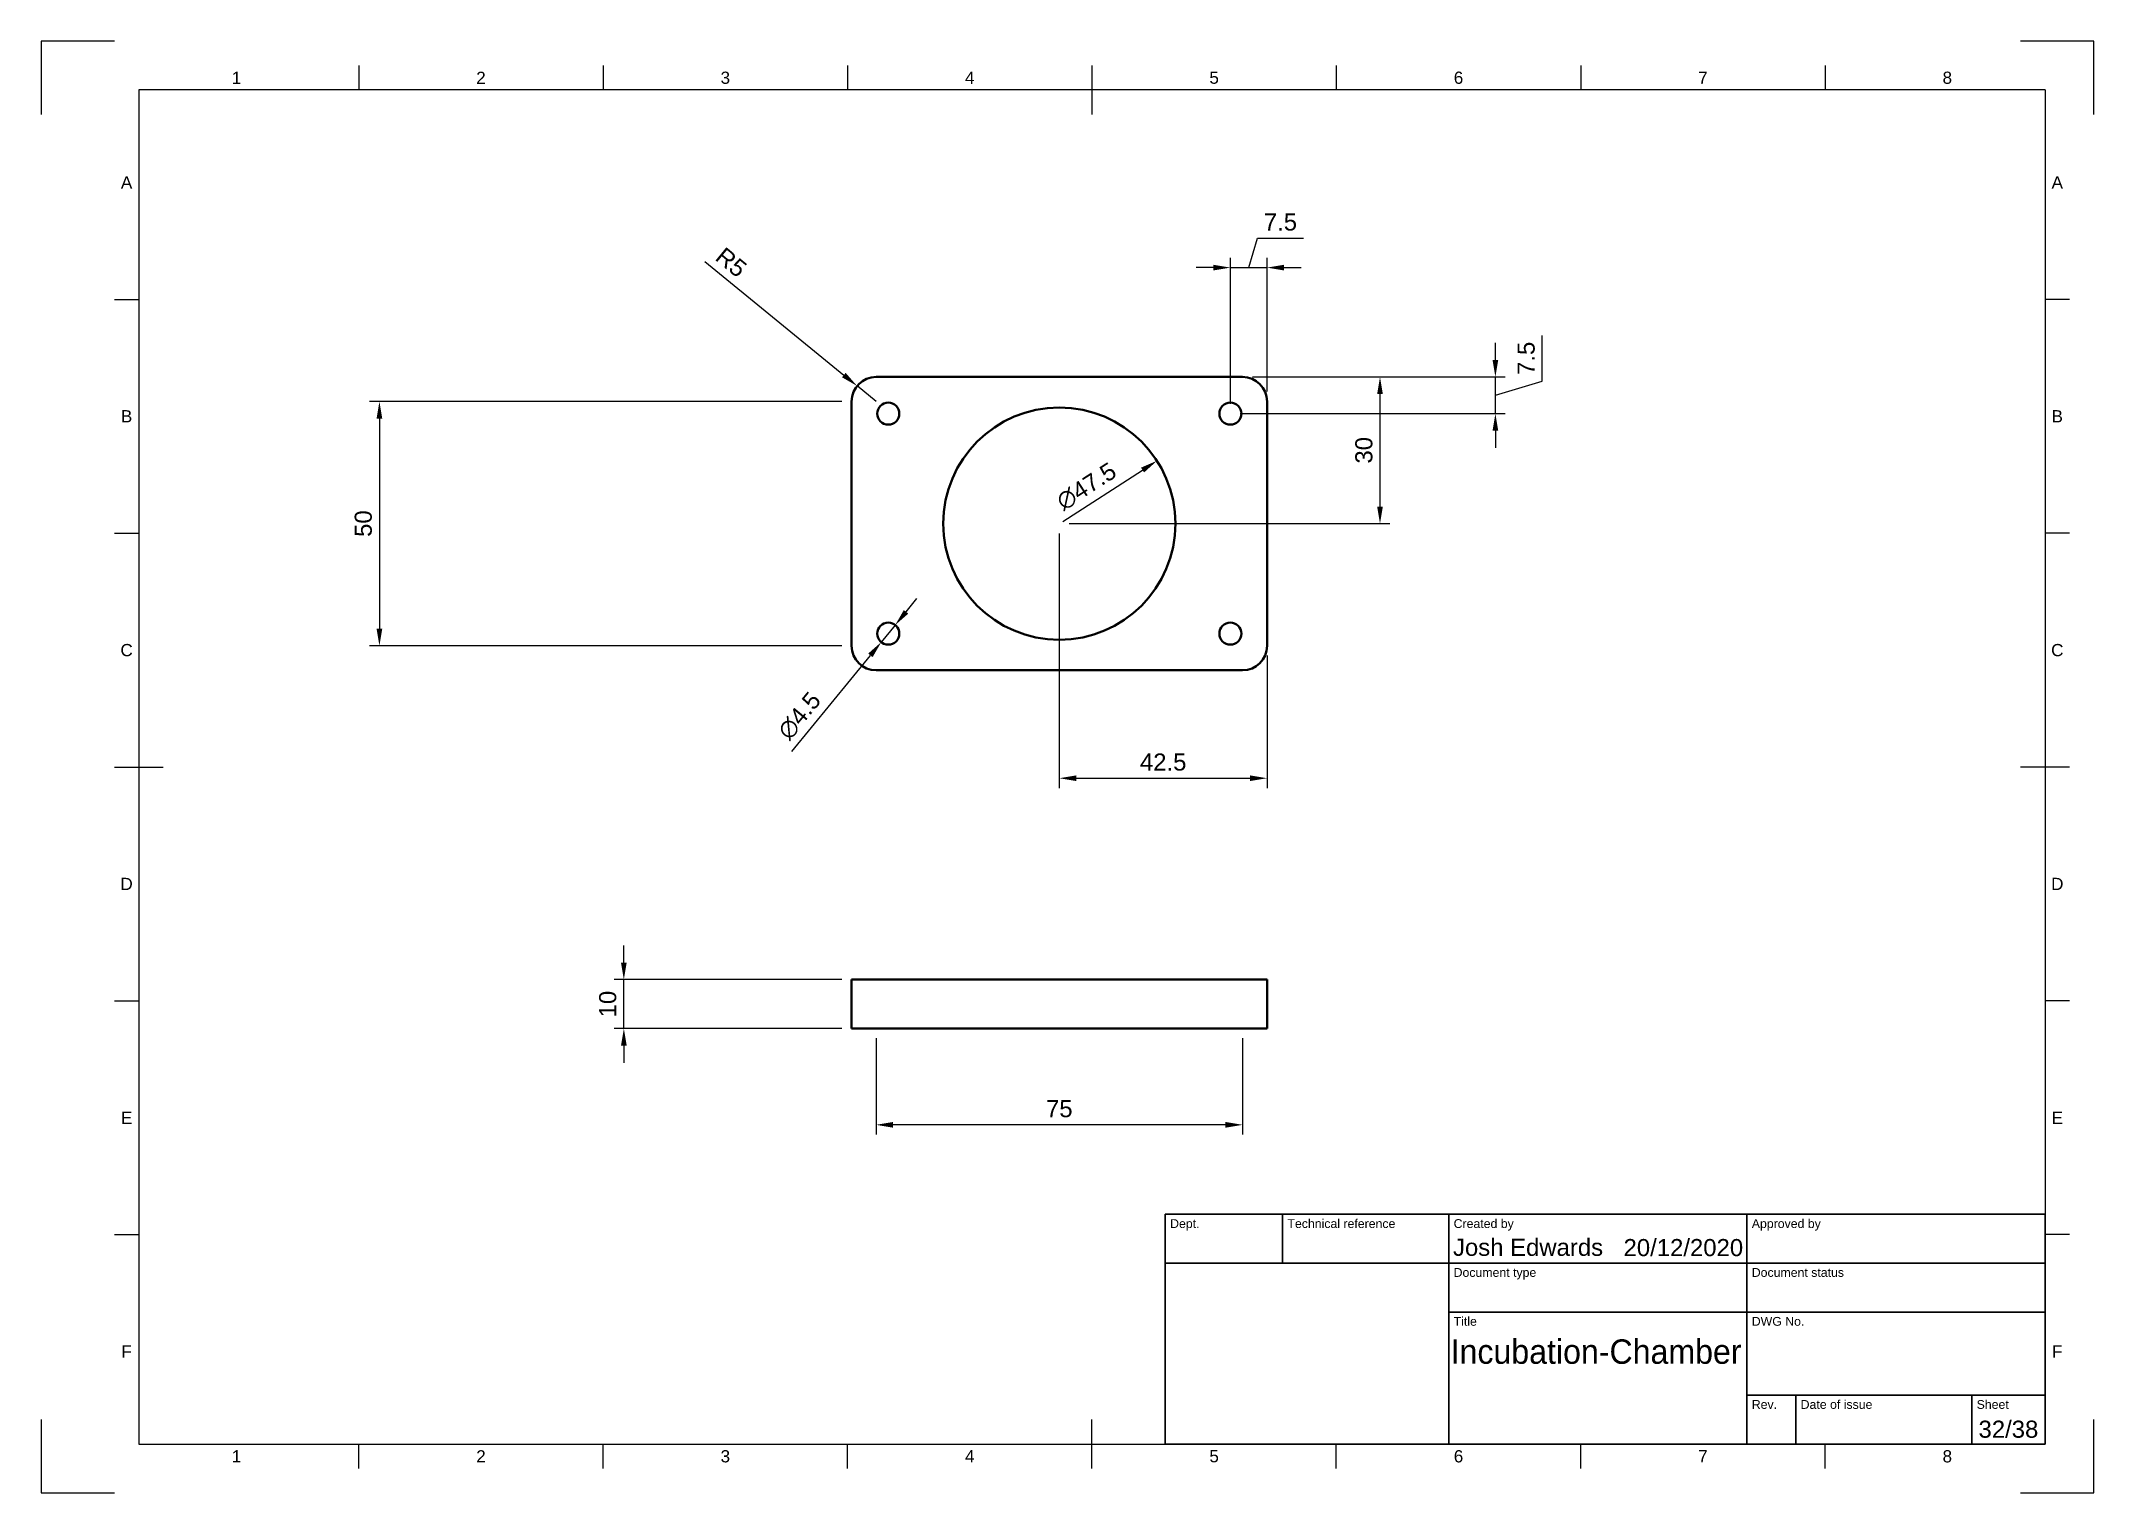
# Model space of a CAD drawing. Header units: millimetres. Extents: x 0 to 420, y 0 to 297.
import ezdxf
from ezdxf.enums import TextEntityAlignment as Align

# ---------------------------------------------------------------- set-up
doc = ezdxf.new("R2010")
doc.units = ezdxf.units.MM
doc.header["$LTSCALE"] = 0.75
for name, color, linetype, lineweight in [('Border', 7, 'Continuous', 25), ('Dimensions', 7, 'Continuous', 25), ('TitleBlock', 7, 'Continuous', 35), ('Visible', 7, 'Continuous', 50)]:
    doc.layers.add(name, color=color, linetype=linetype, lineweight=lineweight)
doc.styles.add('FusionTitle', font='arial.ttf')
doc.styles.get("Standard").update_dxf_attribs({"font": 'arial.ttf'})
doc.dimstyles.new('ISO-25', dxfattribs={"dimtxt": 3.5, "dimasz": 3.5, "dimexe": 2, "dimexo": 2, "dimgap": 1.5, "dimtad": 1, "dimzin": 12, "dimdsep": 46, "dimtxsty": 'Standard', "dimcen": 0, "dimclrd": 256, "dimclre": 256, "dimclrt": 256, "dimazin": 3, "dimtp": 0.1, "dimtm": 0.1, "dimtfac": 0.714, "dimtmove": 1, "dimatfit": 3, "dimfxl": 1, "dimtzin": 12, "dimarcsym": 0})

# ---------------------------------------------------------------- blocks, each defined once
blk = doc.blocks.new('ISO_A3_SHEET')
at = {"layer": 'Border'}
for p, q in [((65, 292), (65, 287)), ((115, 292), (115, 287)), ((165, 292), (165, 287)), ((215, 292), (215, 282)), ((265, 292), (265, 287)), ((315, 292), (315, 287)), ((365, 292), (365, 287)), ((410, 287), (20, 287)), ((20, 287), (20, 10)), ((410, 287), (410, 10)), ((15, 244.16666), (20, 244.16666)), ((415, 244.16666), (410, 244.16666)), ((15, 196.33333), (20, 196.33333)), ((415, 196.33333), (410, 196.33333)), ((15, 148.5), (25, 148.5)), ((415, 148.5), (405, 148.5)), ((15, 100.66667), (20, 100.66667)), ((415, 100.66667), (410, 100.66667)), ((15, 52.83334), (20, 52.83334)), ((415, 52.83334), (410, 52.83334)), ((215, 5), (215, 15)), ((20, 10), (410, 10)), ((65, 5), (65, 10)), ((115, 5), (115, 10)), ((165, 5), (165, 10)), ((265, 5), (265, 10)), ((315, 5), (315, 10)), ((365, 5), (365, 10))]:
    blk.add_line(p, q, dxfattribs=at)
at = {"layer": 'Defpoints'}
for p, q in [((15, 297), (0, 297)), ((0, 297), (0, 282)), ((420, 297), (405, 297)), ((420, 282), (420, 297)), ((0, 15), (0, 0)), ((420, 0), (420, 15)), ((0, 0), (15, 0)), ((405, 0), (420, 0))]:
    blk.add_line(p, q, dxfattribs=at)
at = {"layer": 'Border', "style": 'FusionTitle'}
for s, p in [('1', (40, 289.5)), ('2', (90, 289.5)), ('3', (140, 289.5)), ('4', (190, 289.5)), ('5', (240, 289.5)), ('6', (290, 289.5)), ('7', (340, 289.5)), ('8', (390, 289.5)), ('A', (17.5, 268.08333)), ('A', (412.5, 268.08333)), ('B', (17.5, 220.25)), ('B', (412.5, 220.25)), ('C', (17.5, 172.41667)), ('C', (412.5, 172.41667)), ('D', (17.5, 124.58334)), ('D', (412.5, 124.58334)), ('E', (17.5, 76.75001)), ('E', (412.5, 76.75001)), ('F', (17.5, 28.91668)), ('F', (412.5, 28.91668)), ('1', (40, 7.5)), ('2', (90, 7.5)), ('3', (140, 7.5)), ('4', (190, 7.5)), ('5', (240, 7.5)), ('6', (290, 7.5)), ('7', (340, 7.5)), ('8', (390, 7.5))]:
    blk.add_text(s, height=2.5, dxfattribs=at).set_placement(p, align=Align.MIDDLE)
blk = doc.blocks.new('ISO_TITLEBLOCK')
at = {"layer": 'TitleBlock'}
for p, q in [((0, 47), (-180, 47)), ((-180, 47), (-180, 0)), ((-156, 37), (-156, 47)), ((-122, 0), (-122, 47)), ((-61, 0), (-61, 47)), ((0, 0), (0, 47)), ((-180, 37), (0, 37)), ((-122, 27), (0, 27)), ((-61, 10), (0, 10)), ((-51, 0), (-51, 10)), ((-15, 0), (-15, 10)), ((-180, 0), (0, 0))]:
    blk.add_line(p, q, dxfattribs=at)
at = {"layer": 'TitleBlock', "style": 'FusionTitle'}
for s, p in [('Dept.', (-179, 46)), ('Technical reference', (-155, 46)), ('Created by', (-121, 46)), ('Approved by', (-60, 46)), ('Document type', (-121, 36)), ('Document status', (-60, 36)), ('Title', (-121, 26)), ('DWG No.', (-60, 26)), ('Rev.', (-60, 9)), ('Date of issue', (-50, 9)), ('Sheet', (-14, 9))]:
    blk.add_text(s, height=1.8, dxfattribs=at).set_placement(p, align=Align.TOP_LEFT)
for tag, height, p in [('DEPT', 3.5, (-179, 42)), ('TECHNICAL_REFERENCE', 3.5, (-155, 42)), ('CREATED_BY', 3.5, (-121, 42)), ('APPROVED_BY', 3.5, (-60, 42)), ('DOCUMENT_TYPE', 3.5, (-121, 32)), ('DOCUMENT_STATUS', 3.5, (-60, 32)), ('TITLE_1', 5, (-121, 21.5)), ('TITLE_2', 5, (-121, 14)), ('TITLE_3', 5, (-121, 6.5)), ('DATE_OF_ISSUE', 3.5, (-50, 5))]:
    blk.add_attdef(tag, text='', height=height, dxfattribs=at).set_placement(p, align=Align.TOP_LEFT)
for tag, p in [('CREATED_DATE', (-62, 42)), ('APPROVED_DATE', (-0.99, 42))]:
    blk.add_attdef(tag, text='', height=3.5, dxfattribs=at).set_placement(p, align=Align.TOP_RIGHT)
for tag, height, p in [('DRAWING_NUMBER', 5, (-30.5, 19.75)), ('REV', 3.5, (-56, 4.85)), ('SHEET', 3.5, (-7.5, 4.85))]:
    blk.add_attdef(tag, text='', height=height, dxfattribs=at).set_placement(p, align=Align.TOP_CENTER)
blk = doc.blocks.new('*D15')
at = {"layer": 'Defpoints', "color": 0, "transparency": 16777216}
for p in [(170.822602, 95.001998), (245.822602, 95.001998), (170.822602, 75.303513)]:
    blk.add_point(p, dxfattribs=at)
at = {"layer": 'Dimensions', "lineweight": -2, "transparency": 16777216}
for p, q in [((170.822602, 93.001998), (170.822602, 73.303513)), ((245.822602, 93.001998), (245.822602, 73.303513)), ((242.322602, 75.303513), (174.322602, 75.303513))]:
    blk.add_line(p, q, dxfattribs=at)
at = {"layer": 'Dimensions', "transparency": 16777216}
for points in [[(174.322602, 75.886847), (174.322602, 74.72018), (170.822602, 75.303513)], [(242.322602, 75.886847), (242.322602, 74.72018), (245.822602, 75.303513)]]:
    blk.add_solid(points, dxfattribs=at)
at = {"layer": 'Dimensions', "transparency": 16777216, "insert": (208.322602, 78.583356), "char_height": 3.5, "attachment_point": 5}
blk.add_mtext('75', dxfattribs=at)
blk = doc.blocks.new('*D16')
at = {"layer": 'Defpoints', "color": 0, "transparency": 16777216}
for p in [(119.233238, 105.001998), (165.822602, 105.001998), (165.822602, 95.001998)]:
    blk.add_point(p, dxfattribs=at)
at = {"layer": 'Dimensions', "lineweight": -2, "transparency": 16777216}
for p, q in [((119.233238, 108.501998), (119.233238, 112.001998)), ((163.822602, 105.001998), (117.233238, 105.001998)), ((119.233238, 95.001998), (119.233238, 105.001998)), ((163.822602, 95.001998), (117.233238, 95.001998)), ((119.233238, 91.501998), (119.233238, 88.001998))]:
    blk.add_line(p, q, dxfattribs=at)
at = {"layer": 'Dimensions', "transparency": 16777216}
for points in [[(118.649904, 108.501998), (119.816571, 108.501998), (119.233238, 105.001998)], [(118.649904, 91.501998), (119.816571, 91.501998), (119.233238, 95.001998)]]:
    blk.add_solid(points, dxfattribs=at)
at = {"layer": 'Dimensions', "transparency": 16777216, "insert": (115.946232, 100.001998), "char_height": 3.5, "attachment_point": 5, "rotation": 90}
blk.add_mtext('10', dxfattribs=at)
blk = doc.blocks.new('*D17')
at = {"layer": 'Defpoints', "color": 0, "transparency": 16777216}
for p in [(165.822602, 223.287848), (69.223963, 173.287848), (165.822602, 173.287848)]:
    blk.add_point(p, dxfattribs=at)
at = {"layer": 'Dimensions', "lineweight": -2, "transparency": 16777216}
for p, q in [((163.822602, 223.287848), (67.223963, 223.287848)), ((69.223963, 219.787848), (69.223963, 176.787848)), ((163.822602, 173.287848), (67.223963, 173.287848))]:
    blk.add_line(p, q, dxfattribs=at)
at = {"layer": 'Dimensions', "transparency": 16777216}
for points in [[(68.64063, 219.787848), (69.807296, 219.787848), (69.223963, 223.287848)], [(68.64063, 176.787848), (69.807296, 176.787848), (69.223963, 173.287848)]]:
    blk.add_solid(points, dxfattribs=at)
at = {"layer": 'Dimensions', "transparency": 16777216, "insert": (65.936958, 198.287848), "char_height": 3.5, "attachment_point": 5, "rotation": 90}
blk.add_mtext('50', dxfattribs=at)
blk = doc.blocks.new('*D18')
at = {"layer": 'Defpoints', "color": 0, "transparency": 16777216}
for p in [(174.748073, 177.52869), (171.89713, 174.047006)]:
    blk.add_point(p, dxfattribs=at)
at = {"layer": 'Dimensions', "lineweight": -2, "transparency": 16777216}
for p, q in [((176.965473, 180.236667), (179.182873, 182.944644)), ((174.748073, 177.52869), (171.89713, 174.047006)), ((153.602014, 151.704286), (169.67973, 171.339029))]:
    blk.add_line(p, q, dxfattribs=at)
at = {"layer": 'Dimensions', "transparency": 16777216}
for points in [[(176.514144, 180.606234), (177.416802, 179.8671), (174.748073, 177.52869)], [(169.228401, 171.708596), (170.13106, 170.969463), (171.89713, 174.047006)]]:
    blk.add_solid(points, dxfattribs=at)
at = {"layer": 'Dimensions', "transparency": 16777216, "insert": (155.166491, 158.957684), "char_height": 3.5, "attachment_point": 5, "rotation": 50.68801374}
blk.add_mtext('∅4.5', dxfattribs=at)
blk = doc.blocks.new('*D19')
at = {"layer": 'Defpoints', "color": 0, "transparency": 16777216}
for p in [(166.951006, 226.451825), (170.822602, 223.287848)]:
    blk.add_point(p, dxfattribs=at)
at = {"layer": 'Dimensions', "lineweight": -2, "transparency": 16777216}
for p, q in [((135.768555, 251.935002), (164.240889, 228.666609)), ((170.822602, 223.287848), (166.951006, 226.451825))]:
    blk.add_line(p, q, dxfattribs=at)
at = {"layer": 'Dimensions', "transparency": 16777216}
blk.add_solid([(164.61002, 229.118295), (163.871759, 228.214923), (166.951006, 226.451825)], dxfattribs=at)
at = {"layer": 'Dimensions', "transparency": 16777216, "insert": (141.200772, 251.731419), "char_height": 3.5, "attachment_point": 5, "rotation": 320.74335163}
blk.add_mtext('R5', dxfattribs=at)
blk = doc.blocks.new('*D20')
at = {"layer": 'Defpoints', "color": 0, "transparency": 16777216}
for p in [(250.822602, 250.656047), (250.822602, 223.287848), (243.322602, 220.787848)]:
    blk.add_point(p, dxfattribs=at)
at = {"layer": 'Dimensions', "lineweight": -2, "transparency": 16777216}
for p, q in [((247.072602, 250.656047), (248.881555, 256.68589)), ((248.881555, 256.68589), (258.251268, 256.68589)), ((243.322602, 222.787848), (243.322602, 252.656047)), ((250.822602, 225.287848), (250.822602, 252.656047)), ((239.822602, 250.656047), (236.322602, 250.656047)), ((243.322602, 250.656047), (250.822602, 250.656047)), ((243.322602, 250.656047), (250.822602, 250.656047)), ((254.322602, 250.656047), (257.822602, 250.656047))]:
    blk.add_line(p, q, dxfattribs=at)
at = {"layer": 'Dimensions', "transparency": 16777216}
for points in [[(239.822602, 251.239381), (239.822602, 250.072714), (243.322602, 250.656047)], [(254.322602, 251.239381), (254.322602, 250.072714), (250.822602, 250.656047)]]:
    blk.add_solid(points, dxfattribs=at)
at = {"layer": 'Dimensions', "transparency": 16777216, "insert": (253.566411, 259.965734), "char_height": 3.5, "attachment_point": 5}
blk.add_mtext('7.5', dxfattribs=at)
blk = doc.blocks.new('*D21')
at = {"layer": 'Defpoints', "color": 0, "transparency": 16777216}
for p in [(245.822602, 228.287848), (297.539668, 228.287848), (243.322602, 220.787848)]:
    blk.add_point(p, dxfattribs=at)
at = {"layer": 'Dimensions', "lineweight": -2, "transparency": 16777216}
for p, q in [((297.539668, 231.787848), (297.539668, 235.287848)), ((307.129197, 227.414707), (307.129197, 236.78442)), ((247.822602, 228.287848), (299.539668, 228.287848)), ((297.539668, 220.787848), (297.539668, 228.287848)), ((297.539668, 220.787848), (297.539668, 228.287848)), ((297.539668, 224.537848), (307.129197, 227.414707)), ((245.322602, 220.787848), (299.539668, 220.787848)), ((297.539668, 217.287848), (297.539668, 213.787848))]:
    blk.add_line(p, q, dxfattribs=at)
at = {"layer": 'Dimensions', "transparency": 16777216}
for points in [[(296.956334, 231.787848), (298.123001, 231.787848), (297.539668, 228.287848)], [(296.956334, 217.287848), (298.123001, 217.287848), (297.539668, 220.787848)]]:
    blk.add_solid(points, dxfattribs=at)
at = {"layer": 'Dimensions', "transparency": 16777216, "insert": (303.849354, 232.099564), "char_height": 3.5, "attachment_point": 5, "rotation": 90}
blk.add_mtext('7.5', dxfattribs=at)
blk = doc.blocks.new('*D22')
at = {"layer": 'Defpoints', "color": 0, "transparency": 16777216}
for p in [(208.322602, 198.287848), (250.822602, 173.287848), (250.822602, 146.203585)]:
    blk.add_point(p, dxfattribs=at)
at = {"layer": 'Dimensions', "lineweight": -2, "transparency": 16777216}
for p, q in [((208.322602, 196.287848), (208.322602, 144.203585)), ((250.822602, 171.287848), (250.822602, 144.203585)), ((211.822602, 146.203585), (247.322602, 146.203585))]:
    blk.add_line(p, q, dxfattribs=at)
at = {"layer": 'Dimensions', "transparency": 16777216}
for points in [[(211.822602, 146.786919), (211.822602, 145.620252), (208.322602, 146.203585)], [(247.322602, 146.786919), (247.322602, 145.620252), (250.822602, 146.203585)]]:
    blk.add_solid(points, dxfattribs=at)
at = {"layer": 'Dimensions', "transparency": 16777216, "insert": (229.572602, 149.490591), "char_height": 3.5, "attachment_point": 5}
blk.add_mtext('42.5', dxfattribs=at)
blk = doc.blocks.new('*D23')
at = {"layer": 'Defpoints', "color": 0, "transparency": 16777216}
for p in [(245.822602, 228.287848), (273.937177, 228.287848), (208.322602, 198.287848)]:
    blk.add_point(p, dxfattribs=at)
at = {"layer": 'Dimensions', "lineweight": -2, "transparency": 16777216}
for p, q in [((247.822602, 228.287848), (275.937177, 228.287848)), ((273.937177, 201.787848), (273.937177, 224.787848)), ((210.322602, 198.287848), (275.937177, 198.287848))]:
    blk.add_line(p, q, dxfattribs=at)
at = {"layer": 'Dimensions', "transparency": 16777216}
for points in [[(273.353844, 224.787848), (274.52051, 224.787848), (273.937177, 228.287848)], [(273.353844, 201.787848), (274.52051, 201.787848), (273.937177, 198.287848)]]:
    blk.add_solid(points, dxfattribs=at)
at = {"layer": 'Dimensions', "transparency": 16777216, "insert": (270.648978, 213.287848), "char_height": 3.5, "attachment_point": 5, "rotation": 90}
blk.add_mtext('30', dxfattribs=at)
blk = doc.blocks.new('*D24')
at = {"layer": 'Defpoints', "color": 0, "transparency": 16777216}
for p in [(228.298057, 211.134782), (188.347147, 185.440915)]:
    blk.add_point(p, dxfattribs=at)
at = {"layer": 'Dimensions', "lineweight": -2, "transparency": 16777216}
blk.add_line((209.015941, 198.73376), (225.354305, 209.241549), dxfattribs=at)
at = {"layer": 'Dimensions', "transparency": 16777216}
blk.add_solid([(225.038767, 209.732174), (225.669844, 208.750924), (228.298057, 211.134782)], dxfattribs=at)
at = {"layer": 'Dimensions', "transparency": 16777216, "insert": (213.88228, 205.887974), "char_height": 3.5, "attachment_point": 5, "rotation": 32.74654544}
blk.add_mtext('∅47.5', dxfattribs=at)

msp = doc.modelspace()

# ---------------------------------------------------------------- linework, layer by layer
at = {"layer": 'Visible', "extrusion": (0, 2.959e-13, -1)}
for p, q in [((245.822602, 228.287848, 5), (170.822602, 228.287848, 5)), ((165.822602, 223.287848, 5), (165.822602, 173.287848, 5)), ((250.822602, 173.287848, 5), (250.822602, 223.287848, 5)), ((170.822602, 168.287848, 5), (245.822602, 168.287848, 5))]:
    msp.add_line(p, q, dxfattribs=at)
at = {"layer": 'Visible', "extrusion": (0, 1, 0)}
for p, q in [((165.822602, 95.001998, 25), (165.822602, 105.001998, 25)), ((170.822602, 105.001998, 30), (245.822602, 105.001998, 30)), ((250.822602, 95.001998, 25), (250.822602, 105.001998, 25)), ((245.822602, 95.001998, 30), (170.822602, 95.001998, 30))]:
    msp.add_line(p, q, dxfattribs=at)
at = {"layer": 'Visible', "extrusion": (0, 2.959e-13, -1)}
for centre, radius in [((-173.322602, 220.787848, -5), 2.25), ((-243.322602, 220.787848, -5), 2.25), ((-208.322602, 198.287848, -5), 23.75), ((-173.322602, 175.787848, -5), 2.25), ((-243.322602, 175.787848, -5), 2.25)]:
    msp.add_circle(centre, radius, dxfattribs=at)
at = {"layer": 'Visible'}
for centre, start, end in [((170.822602, 223.287848, 5), 90, 180), ((245.822602, 223.287848, 5), 0, 90), ((170.822602, 173.287848, 5), 180, 270), ((245.822602, 173.287848, 5), 270, 0)]:
    msp.add_arc(centre, 5, start, end, dxfattribs=at)
at = {"layer": 'Visible', "extrusion": (0, 1, 0)}
for centre, start, end in [((-170.822602, 25, 105.001998), 0, 90), ((-245.822602, 25, 105.001998), 90, 180)]:
    msp.add_arc(centre, 5, start, end, dxfattribs=at)
at = {"layer": 'Visible', "extrusion": (2.1e-15, -1, 4e-16)}
for centre, start, end in [((170.822602, 25, -95.001998), 90, 180), ((245.822602, 25, -95.001998), 0, 90)]:
    msp.add_arc(centre, 5, start, end, dxfattribs=at)

# ---------------------------------------------------------------- block references
at = {"layer": 'Border'}
msp.add_blockref('ISO_A3_SHEET', (0, 0), dxfattribs=at)
at = {"layer": 'TitleBlock'}
ref = msp.add_blockref('ISO_TITLEBLOCK', (410, 10), dxfattribs=at)
ref.add_attrib('CREATED_DATE_001', '20/12/2020', (323.762619, 48.440314), dxfattribs={"height": 3.5, "style": 'FusionTitle'})
ref.add_attrib('SHEET_001', '32/38', (396.386937, 11.290314), dxfattribs={"height": 3.5, "style": 'FusionTitle'})
ref.add_attrib('TITLE_1_001', 'Incubation-Chamber', (288.387328, 26.414734), dxfattribs={"height": 5, "style": 'FusionTitle', "width": 0.9405})
ref.add_attrib('CREATED_BY_001', 'Josh Edwards', (288.86869, 48.5), dxfattribs={"height": 3.5, "style": 'FusionTitle'})

# ---------------------------------------------------------------- dimensions: what is measured, and where the dimension line sits
at = {"layer": 'Dimensions'}
for base, p1, p2, angle, picture, middle in [((250.822602, 250.656047), (243.322602, 220.787848), (250.822602, 223.287848), 180, '*D20', (250.381555, 259.965734)), ((297.539668, 228.287848), (243.322602, 220.787848), (245.822602, 228.287848), 270, '*D21', (303.849354, 228.914707)), ((273.937177, 228.287848), (208.322602, 198.287848), (245.822602, 228.287848), 270, '*D23', (270.648978, 213.287848)), ((250.822602, 146.203585), (208.322602, 198.287848), (250.822602, 173.287848), 180, '*D22', (229.572602, 149.490591))]:
    dim = msp.add_linear_dim(base=base, p1=p1, p2=p2, angle=angle, dimstyle='ISO-25', override={"dimlfac": 1, "dimclrd": 256, "dimclre": 256}, dxfattribs=at)
    dim.commit()
    dim.dimension.update_dxf_attribs({"geometry": picture, "text_midpoint": middle})
dim = msp.add_radius_dim(center=(170.822602, 223.287848), mpoint=(166.951006, 226.451825), dimstyle='ISO-25', override={"dimlfac": 1, "dimse1": 1, "dimclrd": 256, "dimclre": 256}, dxfattribs=at)
dim.commit()
dim.dimension.update_dxf_attribs({"geometry": '*D19', "text_midpoint": (139.125303, 249.191774), "dimtype": 164})
for p1, p2, distance, picture, middle in [((165.822602, 223.287848), (165.822602, 173.287848), -96.598639, '*D17', (65.936958, 198.287848)), ((165.822602, 95.001998), (165.822602, 105.001998), 46.589364, '*D16', (115.946232, 100.001998))]:
    dim = msp.add_aligned_dim(p1=p1, p2=p2, distance=distance, dimstyle='ISO-25', override={"dimlfac": 1, "dimclrd": 256, "dimclre": 256}, dxfattribs=at)
    dim.commit()
    dim.dimension.update_dxf_attribs({"geometry": picture, "text_midpoint": middle})
for p1, p2, picture, middle in [((188.347147, 185.440915), (228.298057, 211.134782), '*D24', (215.713247, 203.041038)), ((174.748073, 177.52869), (171.89713, 174.047006), '*D18', (157.785407, 156.81321))]:
    dim = msp.add_diameter_dim_2p(p1=p1, p2=p2, dimstyle='ISO-25', override={"dimlfac": 1, "dimclrd": 256, "dimclre": 256}, dxfattribs=at)
    dim.commit()
    dim.dimension.update_dxf_attribs({"geometry": picture, "text_midpoint": middle, "dimtype": 163})
dim = msp.add_linear_dim(base=(170.822602, 75.303513), p1=(245.822602, 95.001998), p2=(170.822602, 95.001998), dimstyle='ISO-25', override={"dimlfac": 1, "dimclrd": 256, "dimclre": 256}, dxfattribs=at)
dim.commit()
dim.dimension.update_dxf_attribs({"geometry": '*D15', "text_midpoint": (208.322602, 78.583356)})

doc.saveas('drawing.dxf')
